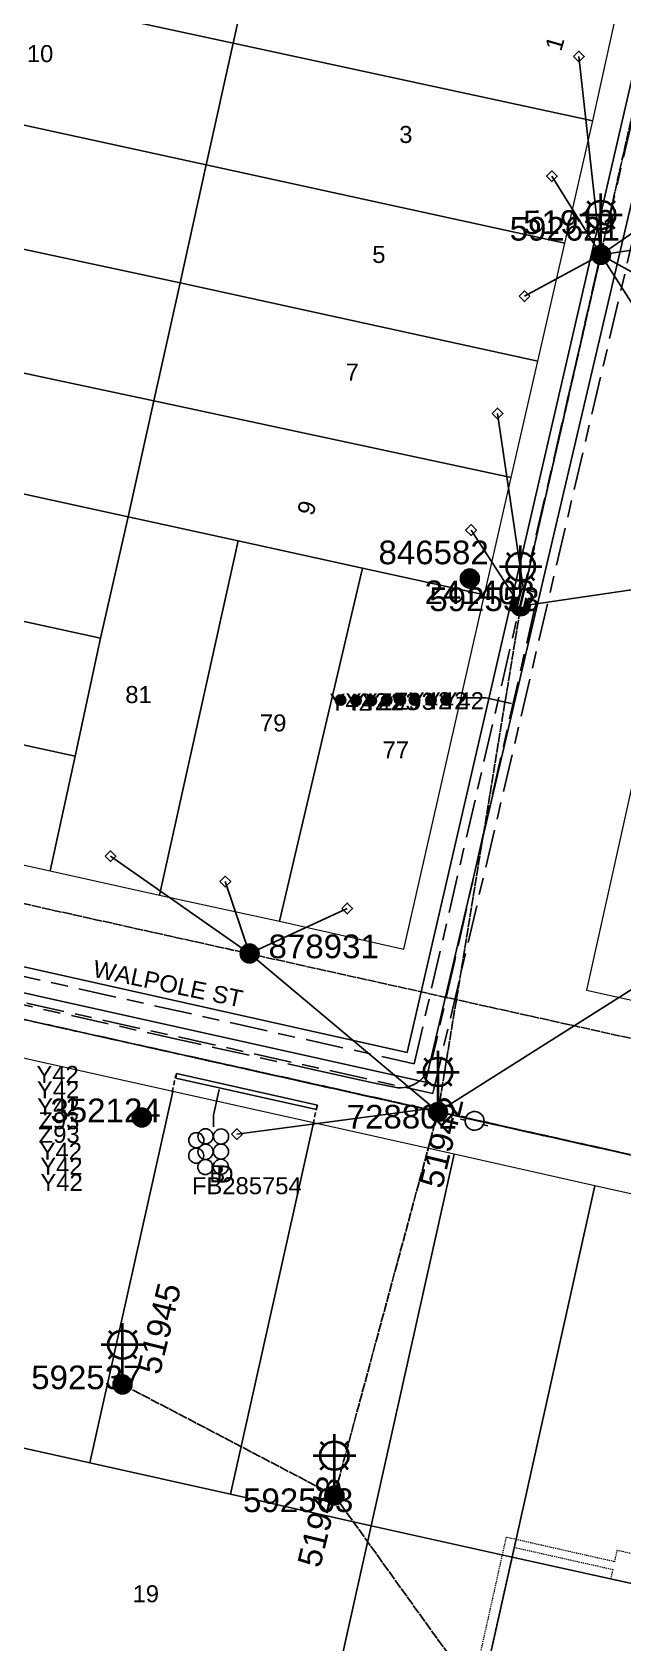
# Model space of a CAD drawing. Header units: metres. Extents: x 311347 to 316656, y 6252667 to 6255486.
# Drawn here: x 314053.7 to 314116.1, y 6254838.7 to 6255009 of the extents above; entities that cross this region are included whole.
import ezdxf
from ezdxf.enums import TextEntityAlignment as Align

# ---------------------------------------------------------------- set-up
doc = ezdxf.new("R2010")
doc.units = ezdxf.units.M
for name, pattern in [('Cable Exist OH', [1, 1, 0]), ('Cable Exist UG', [8.2, 4, -1.2, 1.8, -1.2]), ('DASHED', [0.75, 0.5, -0.25]), ('HIDDEN', [0.375, 0.25, -0.125]), ('HIDDEN2', [0.1875, 0.125, -0.0625])]:
    doc.linetypes.add(name, pattern=pattern)
doc.layers.get('0').update_dxf_attribs({"color": 6})
for name, color, linetype, lineweight in [('Cadastre Buildings_SP_EXT', 9, 'Continuous', 5), ('Cadastre Land Parcels_SP_EXT', 9, 'Continuous', 5), ('Cadastre Other Property_SP_EXT', 9, 'HIDDEN', 5), ('Cadastre Roads_SP_EXT', 7, 'Continuous', 5)]:
    doc.layers.add(name, color=color, linetype=linetype, lineweight=lineweight)
for name, color, linetype in [('Duct_SP_EXT', 7, 'Continuous'), ('Equip_SP_LV_EXT', 7, 'Continuous'), ('Equip_SP_SL_EXT', 7, 'Continuous'), ('Mains_HV_EXT', 7, 'Continuous'), ('Mains_LV_EXT', 7, 'Continuous'), ('Mains_SL_EXT', 7, 'Continuous'), ('Mains_TR_EXT', 7, 'Continuous'), ('Services_SP_EXT', 7, 'Continuous'), ('SupportsOH_SP_TR_HV_LV_SL_EXT', 7, 'Continuous'), ('Trench_SP_EXT', 7, 'Continuous')]:
    doc.layers.add(name, color=color, linetype=linetype)
doc.layers.add('UNKNOWN_FEATURES', color=1, linetype='DASHED', plot=False)
doc.styles.add('iecARIAL', font='arial.ttf', dxfattribs={"height": 2})
doc.styles.add('POLE_LABEL', font='arial.ttf')
doc.styles.get("Standard").update_dxf_attribs({"font": 'arial.ttf'})
doc.linetypes.add('Cable P UG', pattern='A,6,-0.5,["P",Standard,S=1.7,R=0,X=0.5,Y=-1],-2.9', length=9.4)

# ---------------------------------------------------------------- blocks, each defined once
blk = doc.blocks.new('DUCT_EXT')
blk.add_circle((0, 0.8), 0.8)
at = {"flags": 1}
blk.add_attdef('Z', (0, 0), '', height=0.2, dxfattribs=at)
at = {"flags": 9}
for tag, p in [('DUCT_CODE', (0, 0)), ('XSECT_TYPE', (0, -0.2)), ('STATE', (0, -0.6)), ('FB_REFERENCE', (0, -0.4)), ('NOTES', (0, -0.8))]:
    blk.add_attdef(tag, text='', height=0.2, dxfattribs=at).set_placement(p, align=Align.MIDDLE_LEFT)
blk = doc.blocks.new('LV_OH_LINKS_OPEN_EXT')
for p, q in [((-0.17, 4.97), (-0.17, 5.46)), ((0.17, 4.97), (0.17, 5.46)), ((-0.17, 3), (-0.17, 2.5)), ((0.17, 3), (0.17, 2.5))]:
    blk.add_line(p, q)
blk.add_lwpolyline([(0, 2.99, 1), (0, 4.98, 1)], format="xyb", close=True)
at = {"flags": 9}
for tag, p in [('ACTUAL_STATUS', (0, 0)), ('CONSTRUCTED_VOLTAGE', (0, -0.2)), ('OPERATING_VOLTAGE', (0, -0.6)), ('ORIENTATION', (0, -0.8)), ('OWNED_BY', (0, -1)), ('STATE', (0, -1.2)), ('SWITCH_TYPE', (0, -1.4)), ('NO_PHASES', (0, -0.4)), ('USAGE', (0, -1.6)), ('LEGEND', (0, -1.8)), ('NOTES', (0, -2))]:
    blk.add_attdef(tag, text='', height=0.2, dxfattribs=at).set_placement(p, align=Align.MIDDLE_LEFT)
at = {"flags": 1}
blk.add_attdef('Z', (0, 0), '', height=0.2, dxfattribs=at)
blk = doc.blocks.new('SL_LANTERN_EXT')
at = {"lineweight": 40}
for p, q in [((-1.46, 5.68), (-1.06, 5.28)), ((0, 1.97), (0, 6.47)), ((1.46, 5.68), (1.06, 5.28)), ((-2.25, 4.22), (2.25, 4.22)), ((-1.46, 2.76), (-1.06, 3.16)), ((0, 0), (0, 2.72)), ((1.46, 2.76), (1.06, 3.16))]:
    blk.add_line(p, q, dxfattribs=at)
blk.add_circle((0, 4.22), 1.5, dxfattribs=at)
at = {"style": 'iecARIAL', "flags": 8}
blk.add_attdef('ASSET_NUM', (1.5, 1.5), '', height=2.5, dxfattribs=at)
for tag, p, height, flags in [('OPERATING_VOLTAGE', (0.98, -1.65), 0.2, 9), ('ORIENTATION', (0.98, -1.85), 0.2, 9), ('CONSTRUCTED_VOLTAGE', (0.98, -0.65), 0.2, 9), ('CONTROL_TYPE', (0.98, -0.85), 0.2, 9), ('LANTERN_PURPOSE', (0.98, -1.05), 0.2, 9), ('LANTERN_TYPE', (0.98, -1.25), 0.2, 9), ('NO_PHASES', (0.98, -1.45), 0.2, 9), ('LNUMBER', (2.18, -3.25), 2.5, 8), ('OWNED_BY', (0.98, -2.05), 0.2, 9), ('STATE', (0.98, -2.25), 0.2, 9), ('USAGE', (0.98, -2.45), 0.2, 9), ('CEXIST', (0.98, -2.65), 0.2, 9), ('CNEW', (0.98, -2.85), 0.2, 9), ('CNUMBER', (0.98, -3.05), 0.2, 9), ('CREMOVE', (0.98, -3.25), 0.2, 9), ('CREPLACE', (0.98, -3.45), 0.2, 9), ('LKINGHEIGHT', (0.98, -3.65), 0.2, 9), ('LBRACKET', (0.98, -3.85), 0.2, 9), ('LBRACKETVOCAB', (0.98, -4.05), 0.2, 9), ('LCATEGORY', (0.98, -4.25), 0.2, 9), ('LCHARGE1', (0.98, -4.45), 0.2, 9), ('LCHARGE1PERCENT', (0.98, -4.65), 0.2, 9), ('LCHARGE2', (0.98, -4.85), 0.2, 9), ('LCHARGE2PERCENT', (0.98, -5.05), 0.2, 9), ('LCHARGE3', (0.98, -5.25), 0.2, 9), ('LCHARGE3PERCENT', (0.98, -5.45), 0.2, 9), ('LEXIST', (0.98, -5.65), 0.2, 9), ('LLAMP', (0.98, -5.85), 0.2, 9), ('LLAMPVOCAB', (0.98, -6.05), 0.2, 9), ('LMAST', (0.98, -6.25), 0.2, 9), ('LMASTVOCAB', (0.98, -6.45), 0.2, 9), ('LNEW', (0.98, -6.65), 0.2, 9), ('LANTNUMBER', (0.98, -6.85), 0.2, 9), ('LOUTREACH', (0.98, -7.25), 0.2, 9), ('LOUTREACHVOCAB', (0.98, -7.45), 0.2, 9), ('LRATECODE', (0.98, -7.65), 0.2, 9), ('LREMOVE', (0.98, -7.85), 0.2, 9), ('LREPLACE', (0.98, -8.05), 0.2, 9), ('LTYPE', (0.98, -8.25), 0.2, 9), ('LTYPEVOCAB', (0.98, -8.45), 0.2, 9), ('LEGEND', (0.98, -8.65), 0.2, 9), ('STREETNAME', (0.98, -9.25), 0.2, 9), ('SUBURB', (0.98, -9.45), 0.2, 1), ('LOCATION', (0.98, -8.85), 0.2, 9), ('NOTES', (0.98, -9.05), 0.2, 9)]:
    blk.add_attdef(tag, p, '', height=height, dxfattribs=dict(flags=flags))
blk = doc.blocks.new('CCP_EXT')
at = {"flags": 9}
for tag, p in [('STATE', (0, -1.8)), ('LIFE_SUPPORT', (0, -1.6)), ('NOTES', (0, -2))]:
    blk.add_attdef(tag, text='', height=0.2, dxfattribs=at).set_placement(p, align=Align.MIDDLE_LEFT)
blk.add_wipeout([(0, 0.57), (0.57, 0), (0, -0.57), (-0.57, 0)])
blk.add_lwpolyline([(-0.57, 0), (0, 0.57), (0.57, 0), (0, -0.57), (-0.57, 0)])
at = {"flags": 1}
blk.add_attdef('Z', (0, 0), '', height=0.2, dxfattribs=at)
at = {"flags": 9}
for tag, p in [('CCP_TYPE', (0, 0)), ('CONSTRUCTED_VOLTAGE', (0, -0.2)), ('OPERATING_VOLTAGE', (0, -0.6)), ('ORIENTATION', (0, -0.8)), ('OWNED_BY', (0, -1)), ('NO_PHASES', (0, -0.4)), ('USAGE', (0, -1.2)), ('LEGEND', (0, -1.4))]:
    blk.add_attdef(tag, text='', height=0.2, dxfattribs=at).set_placement(p, align=Align.MIDDLE_LEFT)
blk = doc.blocks.new('POLE_EXT')
blk.add_hatch(color=256).paths.add_polyline_path([(-1, 0, 1), (1, 0, 1)])
blk.add_lwpolyline([(-1, 0, 1), (1, 0, 1)], format="xyb", close=True)
for tag, height, flags, p in [('pNumber', 2.5, 8, (-17.84, 2.07)), ('OWNED_BY', 0.2, 9, (1.35, -0.4)), ('SPECIAL_USE', 0.2, 9, (1.35, -0.8)), ('STATE', 0.2, 9, (1.35, -1)), ('cLV', 0.2, 9, (1.35, -1.4)), ('hDepth', 0.2, 9, (1.35, -1.6)), ('hDia', 0.2, 9, (1.35, -1.8)), ('PARENT', 0.2, 9, (1.35, -0.6)), ('USAGE', 0.2, 9, (1.35, -1.2)), ('cHV', 0.2, 9, (1.35, -2)), ('cLinedev', 0.2, 9, (1.35, -3.4)), ('LBRACKET', 0.2, 9, (1.35, -2.2)), ('LExisting', 0.2, 9, (1.35, -2.4)), ('LANTNUMBER', 0.2, 9, (1.35, -2.6)), ('LOther', 0.2, 9, (1.35, -2.8)), ('LRemove', 0.2, 9, (1.35, -3)), ('LEGEND', 0.2, 9, (1.35, -3.2)), ('pExisting', 0.2, 9, (1.35, -3.8)), ('pFooting', 0.2, 9, (1.35, -4.4)), ('pNew', 0.2, 9, (1.35, -4.6)), ('pRelocate', 0.2, 9, (1.35, -5)), ('pRemove', 0.2, 9, (1.35, -5.2)), ('LOCATION', 0.2, 9, (1.35, -3.6)), ('PFNUMBER', 0.2, 9, (1.35, -4)), ('NEWPFNUMBER', 0.2, 9, (1.35, -4.2)), ('pReplace', 0.2, 9, (1.35, -5.4)), ('pStay', 0.2, 9, (1.35, -5.6)), ('pType', 0.2, 9, (1.35, -5.8)), ('cspan', 0.2, 9, (1.35, -6)), ('STREETNAME', 0.2, 9, (1.35, -6.2)), ('SUBURB', 0.2, 9, (1.35, -6.4)), ('NOTES', 0.2, 9, (1.35, -6.6)), ('MAINTAINED_BY', 0.2, 9, (1.36, -6.81)), ('OPERATED_BY', 0.2, 9, (1.36, -7.01))]:
    blk.add_attdef(tag, text='', height=height, dxfattribs=dict(flags=flags)).set_placement(p, align=Align.MIDDLE_LEFT)
at = {"style": 'POLE_LABEL'}
for tag, height, flags, p in [('ASSET_NUM', 2.5, 8, (2, 2)), ('STRUCTURE_PLANT_NUMBER', 0.2, 9, (1.35, 0.03)), ('STREET_CODE', 0.2, 9, (1.35, -0.2))]:
    blk.add_attdef(tag, text='', height=height, dxfattribs=dict(at, flags=flags)).set_placement(p, align=Align.MIDDLE_LEFT)
at = {"flags": 1}
blk.add_attdef('Z', (1.35, -7.33), '', height=0.2, dxfattribs=at)
blk = doc.blocks.new('End Shackle_EXT')
at = {"flags": 9}
for tag, p in [('USAGE', (0, -1.4)), ('NOTES', (0, -1.6))]:
    blk.add_attdef(tag, text='', height=0.2, dxfattribs=at).set_placement(p, align=Align.MIDDLE_LEFT)
blk.add_wipeout([(0, 0.25), (1.81, 0.25), (1.82, -0.25), (0, -0.25)])
blk.add_line((1.81, -1), (1.81, 1))
at = {"flags": 1}
blk.add_attdef('Z', (0, 0), '', height=0.2, dxfattribs=at)
at = {"flags": 9}
for tag, p in [('CONNECTOR_TYPE', (0, 0)), ('CONSTRUCTED_VOLTAGE', (0, -0.2)), ('OPERATING_VOLTAGE', (0, -0.6)), ('ORIENTATION', (0, -0.8)), ('OWNED_BY', (0, -1)), ('STATE', (0, -1.2)), ('NO_PHASES', (0, -0.4))]:
    blk.add_attdef(tag, text='', height=0.2, dxfattribs=at).set_placement(p, align=Align.MIDDLE_LEFT)
blk = doc.blocks.new('CABLE_LARGE_EXT')
h = blk.add_hatch(color=256)
edge = h.paths.add_edge_path()
edge.add_arc((0, 0.55), 0.55, 0, 360)
blk.add_circle((0, 0.55), 0.55)
at = {"flags": 1}
blk.add_attdef('Z', (0, 0), '', height=0.2, dxfattribs=at)
at = {"flags": 9}
for tag, p in [('COND_CODE', (0, 0)), ('STATE', (0, -0.4)), ('XSECT_SIZE', (0, -0.6)), ('FB_REFERENCE', (0, -0.2)), ('NOTES', (0, -0.8))]:
    blk.add_attdef(tag, text='', height=0.2, dxfattribs=at).set_placement(p, align=Align.MIDDLE_LEFT)

msp = doc.modelspace()

# ---------------------------------------------------------------- linework, layer by layer
at = {"layer": 'Cadastre Buildings_SP_EXT', "linetype": 'Continuous'}
for points in [[(314068.57, 6254896.98), (314038.82, 6254903.62), (314030.06, 6254864.34), (314044.93, 6254861.03), (314059.81, 6254857.7), (314068.57, 6254896.98)], [(314119.31, 6254844.45), (314104.43, 6254847.75), (314095.68, 6254808.5), (314125.42, 6254801.86), (314134.18, 6254841.11), (314119.31, 6254844.45)]]:
    msp.add_lwpolyline(points, close=True, dxfattribs=at)
at = {"layer": 'Cadastre Land Parcels_SP_EXT', "linetype": 'Continuous'}
for points in [[(314077.75, 6255020.4), (314037.07, 6255029.32), (314034.23, 6255016.67), (314074.96, 6255007.84), (314077.75, 6255020.4)], [(314115.72, 6255012.1), (314102.66, 6255014.95), (314090, 6255017.72), (314077.75, 6255020.4), (314074.96, 6255007.84), (314112.96, 6254999.64), (314115.72, 6255012.1)], [(314074.96, 6255007.84), (314034.23, 6255016.67), (314031.35, 6255003.87), (314072.11, 6254994.98), (314074.96, 6255007.84)], [(314112.96, 6254999.64), (314074.96, 6255007.84), (314072.11, 6254994.98), (314110.01, 6254986.69), (314112.96, 6254999.64)], [(314072.11, 6254994.98), (314031.35, 6255003.87), (314028.48, 6254991.29), (314069.36, 6254982.49), (314072.11, 6254994.98)], [(314110.01, 6254986.69), (314072.11, 6254994.98), (314069.36, 6254982.49), (314107.15, 6254974.22), (314110.01, 6254986.69)], [(314069.36, 6254982.49), (314028.48, 6254991.29), (314025.72, 6254978.74), (314066.58, 6254970.03), (314069.36, 6254982.49)], [(314107.15, 6254974.22), (314069.36, 6254982.49), (314066.58, 6254970.03), (314104.33, 6254961.9), (314107.15, 6254974.22)], [(314066.58, 6254970.03), (314025.72, 6254978.74), (314022.95, 6254966.7), (314063.86, 6254957.75), (314066.58, 6254970.03)], [(314104.33, 6254961.9), (314066.58, 6254970.03), (314063.86, 6254957.75), (314075.5, 6254955.2), (314088.63, 6254952.31), (314101.52, 6254949.51), (314104.33, 6254961.9)], [(314063.86, 6254957.75), (314022.95, 6254966.7), (314020.1, 6254953.84), (314060.95, 6254944.92), (314063.86, 6254957.75)], [(314075.5, 6254955.2), (314063.86, 6254957.75), (314060.95, 6254944.92), (314058.26, 6254932.45), (314055.63, 6254920.31), (314067.18, 6254917.73), (314075.5, 6254955.2)], [(314079.84, 6254914.98), (314088.63, 6254952.31), (314075.5, 6254955.2), (314067.18, 6254917.73), (314079.84, 6254914.98)], [(314060.95, 6254944.92), (314020.1, 6254953.84), (314017.33, 6254941.36), (314058.26, 6254932.45), (314060.95, 6254944.92)], [(314101.52, 6254949.51), (314088.63, 6254952.31), (314079.84, 6254914.98), (314093, 6254912.04), (314101.52, 6254949.51)], [(314133.82, 6254942.56), (314120.68, 6254945.42), (314112.29, 6254907.71), (314124.74, 6254904.96), (314133.82, 6254942.56)], [(314055.63, 6254920.31), (314058.26, 6254932.45), (314017.33, 6254941.36), (314014.64, 6254929.42), (314055.63, 6254920.31)], [(314089.56, 6254851.07), (314098.32, 6254890.34), (314083.44, 6254893.66), (314074.68, 6254854.39), (314089.56, 6254851.07)], [(314113.19, 6254887.01), (314098.32, 6254890.34), (314089.56, 6254851.07), (314104.43, 6254847.75), (314113.19, 6254887.01)], [(314119.31, 6254844.45), (314128.06, 6254883.69), (314113.19, 6254887.01), (314104.43, 6254847.75), (314119.31, 6254844.45)], [(314080.8, 6254811.82), (314089.56, 6254851.07), (314074.68, 6254854.39), (314059.81, 6254857.7), (314044.93, 6254861.03), (314036.18, 6254821.78), (314080.8, 6254811.82)], [(314095.68, 6254808.5), (314104.43, 6254847.75), (314089.56, 6254851.07), (314080.8, 6254811.82), (314095.68, 6254808.5)]]:
    msp.add_lwpolyline(points, close=True, dxfattribs=at)
at = {"layer": 'Cadastre Other Property_SP_EXT', "linetype": 'HIDDEN2'}
msp.add_lwpolyline([(314127.17, 6254883.9), (314119.09, 6254847.66), (314115.52, 6254848.46), (314115.25, 6254847.26), (314103.8, 6254849.84), (314094.64, 6254808.74), (314095.68, 6254808.51), (314104.66, 6254848.78), (314115.07, 6254846.44), (314114.85, 6254845.45), (314119.31, 6254844.46), (314128.06, 6254883.7), (314127.17, 6254883.9)], close=True, dxfattribs=at)
at = {"layer": 'Duct_SP_EXT'}
for p, q in [((314068.99, 6254898.87), (314068.94, 6254898.64)), ((314068.99, 6254898.87), (314083.86, 6254895.55)), ((314068.89, 6254898.4), (314068.94, 6254898.64)), ((314068.89, 6254898.4), (314083.76, 6254895.08)), ((314083.76, 6254895.08), (314083.81, 6254895.32)), ((314083.86, 6254895.55), (314083.81, 6254895.32))]:
    msp.add_line(p, q, dxfattribs=at)
for points in [[(314098.58, 6254938.63), (314101.66, 6254938.63), (314104.38, 6254938.01)], [(314072.88, 6254893.24), (314072.88, 6254894.49), (314073.48, 6254897.21)]]:
    msp.add_lwpolyline(points, dxfattribs=at)
at = {"layer": 'Mains_LV_EXT', "linetype": 'Cable Exist OH'}
for points in [[(314123.57, 6255028.58), (314113.82, 6254985.63)], [(314096.61, 6254894.82), (314043.52, 6254906.68)], [(314149.71, 6254882.96), (314096.61, 6254894.82)]]:
    msp.add_lwpolyline(points, dxfattribs=at)
at = {"layer": 'Mains_SL_EXT', "linetype": 'Cable Exist OH'}
for points in [[(314096.61, 6254894.82), (314085.66, 6254854.26)], [(314096.61, 6254894.82), (314149.71, 6254882.96)], [(314085.66, 6254854.26), (314063.27, 6254866)], [(314085.66, 6254854.26), (314102.14, 6254831.3)]]:
    msp.add_lwpolyline(points, dxfattribs=at)
at = {"layer": 'Mains_TR_EXT', "linetype": 'Cable Exist OH'}
for points in [[(314043.52, 6254906.68), (314096.61, 6254894.87)], [(314096.61, 6254894.87), (314149.71, 6254882.98)]]:
    msp.add_lwpolyline(points, dxfattribs=at)
at = {"layer": 'Services_SP_EXT'}
for points in [[(314135.99, 6255000.87), (314113.83, 6254985.46)], [(314133.22, 6254988.41), (314113.83, 6254985.46)], [(314127.74, 6254963.76), (314113.83, 6254985.46)], [(314130.5, 6254976.2), (314113.83, 6254985.46)], [(314124.94, 6254951.19), (314105.34, 6254948.29)], [(314076.7, 6254911.58), (314096.61, 6254894.82)], [(314119.23, 6254909.14), (314096.61, 6254894.82)]]:
    msp.add_lwpolyline(points, dxfattribs=at)
at = {"layer": 'Trench_SP_EXT', "linetype": 'Cable Exist UG'}
msp.add_lwpolyline([(314106.88, 6254948.29), (314098.37, 6254910.82), (314095.97, 6254900.3), (314095.97, 6254900.3, -0.378509), (314092.35, 6254897.37), (314092.35, 6254897.37), (314090.43, 6254897.75), (314089.57, 6254897.93)], format="xyb", dxfattribs=at)
at = {"layer": 'UNKNOWN_FEATURES'}
for points in [[(314068.53, 6254896.91), (314068.89, 6254898.74)], [(314083.4, 6254893.53), (314083.79, 6254895.33)]]:
    msp.add_lwpolyline(points, dxfattribs=at)

# ---------------------------------------------------------------- block references
at = {"layer": 'Duct_SP_EXT'}
for name, p in [('CABLE_LARGE_EXT', (314086.31, 6254937.83)), ('CABLE_LARGE_EXT', (314087.95, 6254937.78)), ('CABLE_LARGE_EXT', (314089.55, 6254937.78)), ('CABLE_LARGE_EXT', (314091.19, 6254937.83)), ('CABLE_LARGE_EXT', (314092.63, 6254937.83)), ('CABLE_LARGE_EXT', (314094.12, 6254937.83)), ('CABLE_LARGE_EXT', (314095.87, 6254937.83)), ('CABLE_LARGE_EXT', (314097.47, 6254937.83)), ('DUCT_EXT', (314071.07, 6254891.03)), ('DUCT_EXT', (314072.04, 6254891.44)), ('DUCT_EXT', (314073.68, 6254891.43)), ('DUCT_EXT', (314071.06, 6254889.4)), ('DUCT_EXT', (314072.04, 6254889.81)), ('DUCT_EXT', (314073.67, 6254889.83)), ('DUCT_EXT', (314072.02, 6254888.2)), ('DUCT_EXT', (314073.66, 6254888.23))]:
    msp.add_blockref(name, p, dxfattribs=at)
at = {"layer": 'Equip_SP_LV_EXT', "rotation": 256.2532587961173}
msp.add_blockref('LV_OH_LINKS_OPEN_EXT', (314096.61, 6254894.82), dxfattribs=at)
at = {"layer": 'Equip_SP_SL_EXT'}
ref = msp.add_blockref('SL_LANTERN_EXT', (314113.83, 6254985.46), dxfattribs=at)
ref.add_attrib('ASSET_NUM', '51919', dxfattribs={"layer": '0', "height": 2.5, "rotation": 0.4213, "style": 'iecARIAL'}).set_placement((314115.33, 6254986.96), align=Align.BOTTOM_RIGHT)
ref = msp.add_blockref('SL_LANTERN_EXT', (314105.34, 6254948.27), dxfattribs=at)
ref.add_attrib('ASSET_NUM', '241408', dxfattribs={"layer": '0', "height": 2.5, "style": 'iecARIAL'}).set_placement((314106.84, 6254949.77), align=Align.MIDDLE_RIGHT)
ref = msp.add_blockref('SL_LANTERN_EXT', (314096.61, 6254894.82), dxfattribs=at)
ref.add_attrib('ASSET_NUM', '51942', dxfattribs={"layer": '0', "height": 2.5, "rotation": 76.3441, "style": 'iecARIAL'}).set_placement((314098.11, 6254896.33), align=Align.MIDDLE_RIGHT)
ref = msp.add_blockref('SL_LANTERN_EXT', (314063.27, 6254866), dxfattribs=at)
ref.add_attrib('ASSET_NUM', '51945', dxfattribs={"layer": '0', "height": 2.5, "rotation": 76.3437, "style": 'iecARIAL'}).set_placement((314064.77, 6254867.5), align=Align.TOP_LEFT)
ref = msp.add_blockref('SL_LANTERN_EXT', (314085.66, 6254854.26), dxfattribs=at)
ref.add_attrib('ASSET_NUM', '51943', dxfattribs={"layer": '0', "height": 2.5, "rotation": 76.3341, "style": 'iecARIAL'}).set_placement((314087.16, 6254855.76), align=Align.BOTTOM_RIGHT)
at = {"layer": 'SupportsOH_SP_TR_HV_LV_SL_EXT'}
ref = msp.add_blockref('POLE_EXT', (314113.83, 6254985.46), dxfattribs=at)
ref.add_attrib('ASSET_NUM', '592621', dxfattribs={"layer": '0', "height": 2.5, "rotation": 359.9648, "style": 'POLE_LABEL'}).set_placement((314115.83, 6254986.21), align=Align.BOTTOM_RIGHT)
ref = msp.add_blockref('POLE_EXT', (314105.34, 6254948.29), dxfattribs=at)
ref.add_attrib('ASSET_NUM', '592553', dxfattribs={"layer": '0', "height": 2.5, "rotation": 0.0252, "style": 'POLE_LABEL'}).set_placement((314107.34, 6254949.04), align=Align.MIDDLE_RIGHT)
ref = msp.add_blockref('POLE_EXT', (314076.7, 6254911.58), dxfattribs=at)
ref.add_attrib('ASSET_NUM', '878931', dxfattribs={"layer": '0', "height": 2.5, "style": 'POLE_LABEL'}).set_placement((314078.7, 6254912.33), align=Align.MIDDLE_LEFT)
ref = msp.add_blockref('POLE_EXT', (314065.3, 6254894.24), dxfattribs=at)
ref.add_attrib('ASSET_NUM', '352124', dxfattribs={"layer": '0', "height": 2.5, "style": 'POLE_LABEL'}).set_placement((314067.3, 6254894.99), align=Align.MIDDLE_RIGHT)
ref = msp.add_blockref('POLE_EXT', (314096.61, 6254894.82), dxfattribs=at)
ref.add_attrib('ASSET_NUM', '728802', dxfattribs={"layer": '0', "height": 2.5, "style": 'POLE_LABEL'}).set_placement((314098.61, 6254895.57), align=Align.TOP_RIGHT)
ref = msp.add_blockref('POLE_EXT', (314063.27, 6254866), dxfattribs=at)
ref.add_attrib('ASSET_NUM', '592537', dxfattribs={"layer": '0', "height": 2.5, "rotation": 359.971, "style": 'POLE_LABEL'}).set_placement((314065.27, 6254866.75), align=Align.MIDDLE_RIGHT)
ref = msp.add_blockref('POLE_EXT', (314085.66, 6254854.26), dxfattribs=at)
ref.add_attrib('ASSET_NUM', '592563', dxfattribs={"layer": '0', "height": 2.5, "rotation": 0.0313, "style": 'POLE_LABEL'}).set_placement((314087.66, 6254855.01), align=Align.TOP_RIGHT)

# ---------------------------------------------------------------- texts
at = {"layer": 'Cadastre Land Parcels_SP_EXT'}
for s, p in [('10', (314053.16, 6255005.84)), ('3', (314092.51, 6254997.29)), ('5', (314089.66, 6254984.6)), ('7', (314086.85, 6254972.16)), ('81', (314063.56, 6254938.06)), ('79', (314077.79, 6254935.06)), ('77', (314090.75, 6254932.21)), ('19', (314064.33, 6254842.97))]:
    msp.add_text(s, height=1.8, dxfattribs=at).set_placement(p)
for s, rotation, p in [('1', 73.8014, (314109.61, 6255006.89)), ('9', 73.4967, (314083.4, 6254957.78))]:
    msp.add_text(s, height=1.8, rotation=rotation, dxfattribs=at).set_placement(p)
at = {"layer": 'Cadastre Roads_SP_EXT'}
msp.add_text('WALPOLE ST', height=1.8, rotation=348.2744, dxfattribs=at).set_placement((314060.03, 6254909.13))
at = {"layer": 'Duct_SP_EXT'}
for s, p in [('Y42', (314085.14, 6254937.25)), ('Y42', (314086.84, 6254937.3)), ('Y42', (314088.54, 6254937.3)), ('Z93', (314090.24, 6254937.3)), ('Z93', (314091.94, 6254937.35)), ('Y42', (314093.53, 6254937.41)), ('Y42', (314095.23, 6254937.41)), ('Y42', (314096.99, 6254937.41)), ('Y42', (314054.17, 6254897.89)), ('Y42', (314054.22, 6254896.27)), ('Y42', (314054.25, 6254894.46)), ('Z93', (314054.37, 6254892.99)), ('Z93', (314054.41, 6254891.56)), ('Y42', (314054.51, 6254889.76)), ('Y42', (314054.57, 6254888.18)), ('B', (314072.44, 6254887.38)), ('D', (314073.19, 6254887.36)), ('Y42', (314054.59, 6254886.46)), ('FB285754', (314070.6, 6254886.12))]:
    msp.add_text(s, height=1.8, dxfattribs=at).set_placement(p)

# ---------------------------------------------------------------- next in the draw order: block references
at = {"layer": 'Services_SP_EXT'}
for p in [(314111.49, 6255006.43), (314108.64, 6254993.77), (314105.74, 6254981.08), (314102.9, 6254968.68), (314100.1, 6254956.36), (314062, 6254921.86), (314074.13, 6254919.18), (314087.01, 6254916.34), (314075.36, 6254892.48)]:
    msp.add_blockref('CCP_EXT', p, dxfattribs=at)

# ---------------------------------------------------------------- next in the draw order: linework, layer by layer
at = {"layer": 'Cadastre Buildings_SP_EXT', "linetype": 'Continuous'}
msp.add_lwpolyline([(314059.81, 6254857.7), (314074.68, 6254854.39), (314083.44, 6254893.66), (314068.57, 6254896.98), (314059.81, 6254857.7)], close=True, dxfattribs=at)
at = {"layer": 'Mains_HV_EXT', "linetype": 'Cable P UG'}
for points in [[(313313.98, 6254626.95), (313393.67, 6255057.64), (314093.34, 6254901.11), (314131.26, 6255065.45), (314335.25, 6255020.09), (314354.69, 6255104.98), (314657.21, 6255037.88), (314666.17, 6255075.6), (314725.03, 6255173.89), (314920.17, 6255199.14), (314890.37, 6255411.62), (315015.52, 6255427.88)], [(313317.04, 6254625.72), (313320.14, 6254642.18), (313396.04, 6255053.58), (314095.3, 6254897.96), (314133.66, 6255061.83), (314337.33, 6255016.89), (314356.86, 6255101.7), (314659.03, 6255034.71), (314668.42, 6255074.15), (314726.23, 6255171.41), (314922.82, 6255197.11), (314893.69, 6255409.18), (315016, 6255424.99)]]:
    msp.add_lwpolyline(points, dxfattribs=at)
at = {"layer": 'Mains_HV_EXT', "linetype": 'Cable Exist OH'}
msp.add_lwpolyline([(314241.53, 6254874.95), (314037.19, 6254920.32)], dxfattribs=at)
at = {"layer": 'Mains_SL_EXT', "linetype": 'Cable Exist OH'}
msp.add_lwpolyline([(313994.57, 6254917.45), (314043.52, 6254906.68), (314096.61, 6254894.82)], dxfattribs=at)
at = {"layer": 'Services_SP_EXT'}
for points in [[(314111.49, 6255006.43), (314113.83, 6254985.46)], [(314108.64, 6254993.77), (314113.83, 6254985.46)], [(314105.74, 6254981.08), (314113.83, 6254985.46)], [(314105.69, 6254949.81), (314102.9, 6254968.68)], [(314100.1, 6254956.36), (314105.34, 6254948.29)], [(314062, 6254921.86), (314076.7, 6254911.58)], [(314074.13, 6254919.18), (314076.7, 6254911.58)], [(314087.01, 6254916.34), (314076.7, 6254911.58)], [(314075.36, 6254892.48), (314095.3, 6254895.12)]]:
    msp.add_lwpolyline(points, dxfattribs=at)
at = {"layer": 'Trench_SP_EXT', "linetype": 'Cable Exist UG'}
msp.add_lwpolyline([(314089.57, 6254897.93), (314088.32, 6254898.21), (314088.32, 6254898.21), (314084.64, 6254899.03), (314069.77, 6254902.35), (314040.02, 6254908.99), (314013.2, 6254914.97), (314011.84, 6254915.28)], dxfattribs=at)

# ---------------------------------------------------------------- next in the draw order: block references
at = {"layer": 'SupportsOH_SP_TR_HV_LV_SL_EXT'}
ref = msp.add_blockref('POLE_EXT', (314099.97, 6254951.24), dxfattribs=at)
ref.add_attrib('ASSET_NUM', '846582', dxfattribs={"layer": '0', "height": 2.5, "style": 'POLE_LABEL'}).set_placement((314101.97, 6254951.99), align=Align.BOTTOM_RIGHT)

# ---------------------------------------------------------------- next in the draw order: block references
at = {"layer": 'Mains_LV_EXT', "rotation": 76.12242690649045}
msp.add_blockref('End Shackle_EXT', (314105.34, 6254948.29), dxfattribs=at)

# ---------------------------------------------------------------- next in the draw order: linework, layer by layer
at = {"layer": 'Mains_LV_EXT', "linetype": 'Cable Exist OH'}
msp.add_lwpolyline([(314113.82, 6254985.63), (314105.34, 6254948.29)], dxfattribs=at)
at = {"layer": 'Mains_SL_EXT', "linetype": 'Cable Exist OH'}
for points in [[(314105.34, 6254948.27), (314105.34, 6254948.29), (314113.83, 6254985.46)], [(314096.61, 6254894.82), (314105.34, 6254948.27)]]:
    msp.add_lwpolyline(points, dxfattribs=at)
at = {"layer": 'Mains_TR_EXT', "linetype": 'Cable Exist UG'}
for points in [[(313317.18, 6254638.5), (313394.47, 6255056.44), (314094.09, 6254899.92), (314132.01, 6255064.26), (314336, 6255018.9), (314355.45, 6255103.79), (314657.95, 6255036.69), (314667.11, 6255075.22), (314725.64, 6255172.96), (314921.3, 6255198.28), (314891.5, 6255410.76), (315015.65, 6255426.89)], [(313320.25, 6254637.27), (313321.12, 6254642), (313321.12, 6254642), (313396.83, 6255052.38), (314096.05, 6254896.77), (314134.41, 6255060.64), (314338.08, 6255015.7), (314357.62, 6255100.51), (314659.78, 6255033.52), (314669.36, 6255073.77), (314726.84, 6255170.49), (314923.95, 6255196.25), (314894.82, 6255408.32), (315016.13, 6255424)]]:
    msp.add_lwpolyline(points, dxfattribs=at)

doc.saveas('drawing.dxf')
